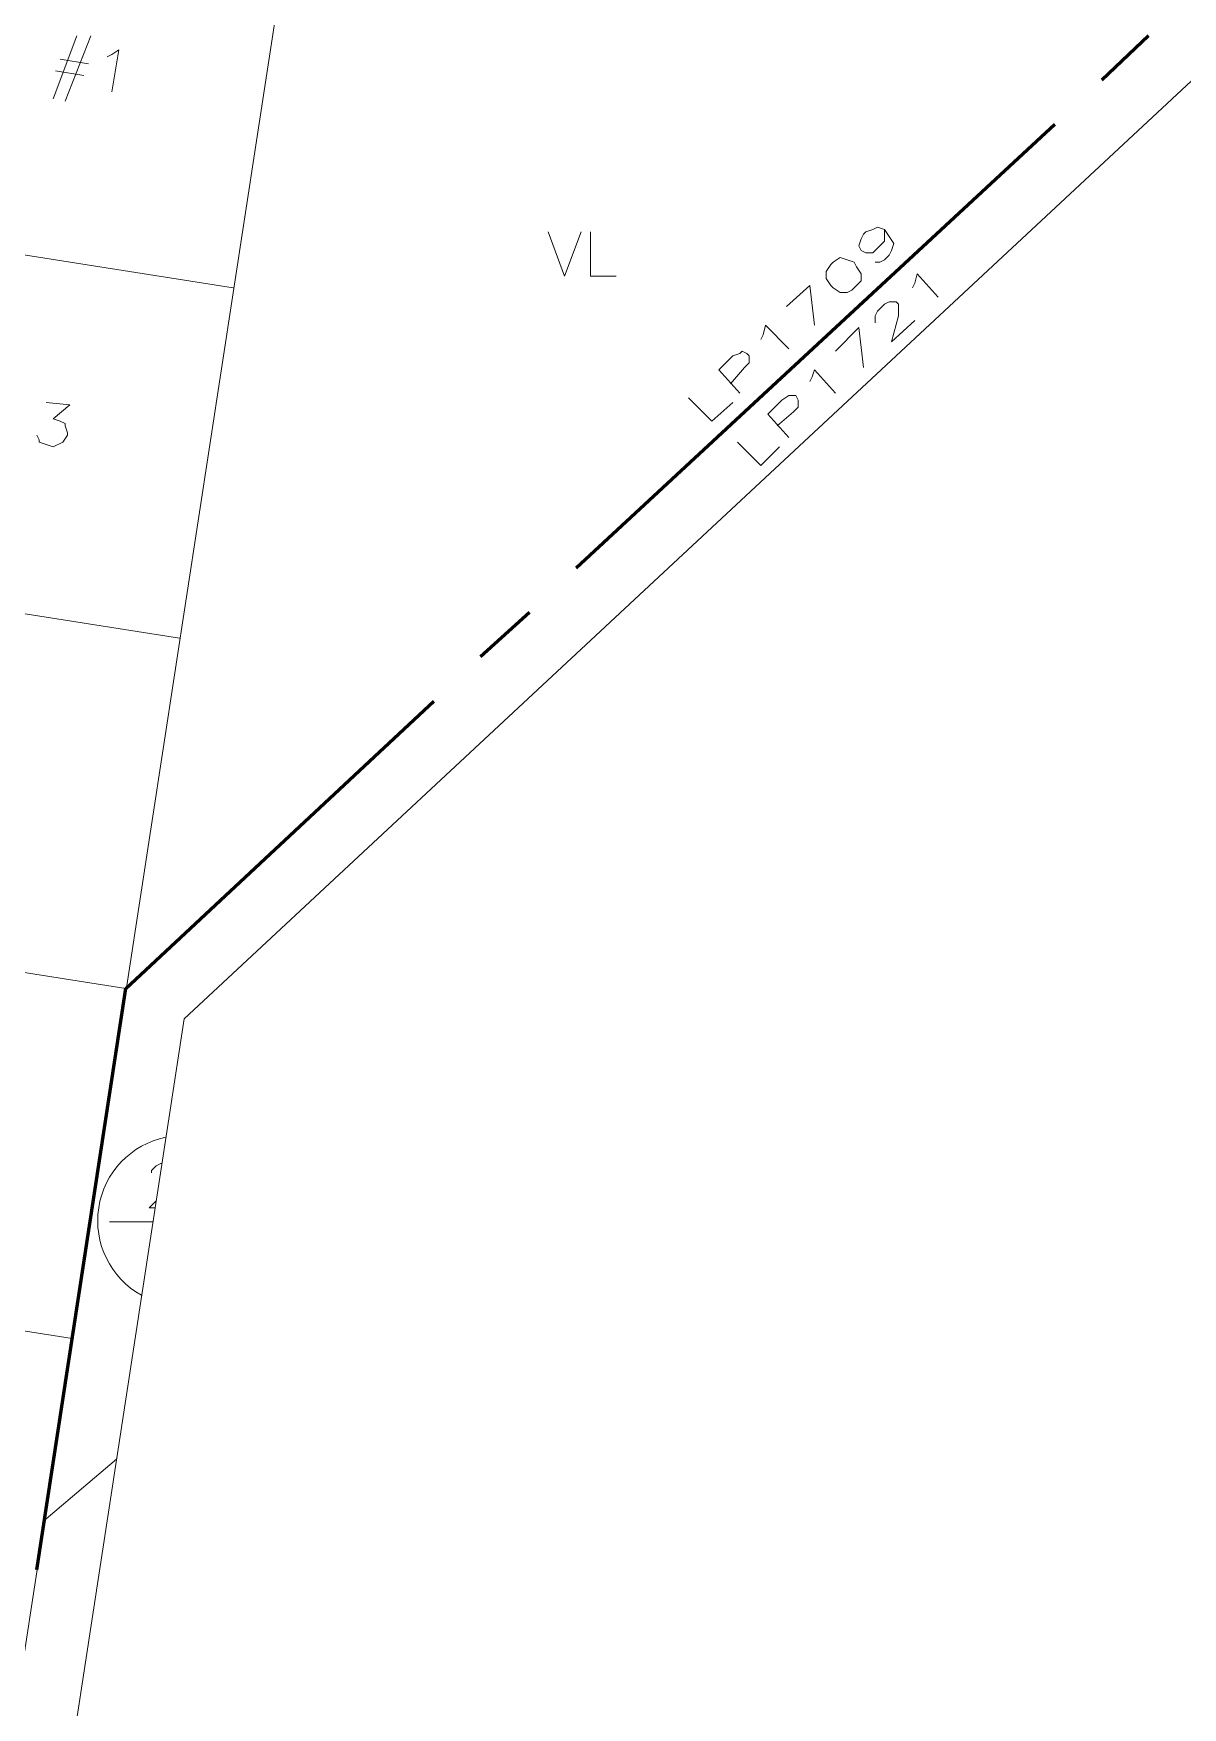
# Model space of a CAD drawing. Header units: millimetres. Extents: x 3.6 to 37.8, y 0.6 to 28.7.
# Drawn here: x 24.244 to 26.296, y 6.002 to 8.992 of the extents above; entities that cross this region are included whole.
import ezdxf

# ---------------------------------------------------------------- set-up
doc = ezdxf.new("R2010")
doc.units = ezdxf.units.MM
doc.layers.add('PDF_0', color=7, linetype='Continuous')
doc.layers.add('PDF_S102$BOUNDARY-NODE', color=3, linetype='Continuous')
for name, color, linetype, true_color in [('PDF_S102$LOTS', 254, 'Continuous', 0xdcdcdc), ('PDF_S102$NAME-boundarynode', 104, 'Continuous', 0x009425), ('PDF_S102$SDU', 157, 'Continuous', 0x396472), ('PDF_S102$Symbols-EndOfLine', 15, 'Continuous', 0x944a4a)]:
    doc.layers.add(name, color=color, linetype=linetype, true_color=true_color)

msp = doc.modelspace()

# ---------------------------------------------------------------- linework, layer by layer
at = {"layer": 'PDF_0', "lineweight": 9}
msp.add_lwpolyline([(20.62621, 2.56594), (20.80969, 2.31574), (21.49357, 2.19064), (22.36093, 3.475), (22.8238, 3.42079), (23.64529, 3.67516), (24.07063, 4.73851), (24.14152, 4.81357), (24.51265, 7.23217), (28.03213, 10.50979)], dxfattribs=at)
at = {"layer": 'PDF_S102$BOUNDARY-NODE', "lineweight": 60}
for points in [[(26.23486, 8.98774), (26.15146, 8.90851)], [(26.06806, 8.82928), (25.21321, 8.03698)], [(25.12981, 7.95775), (25.04224, 7.87852)], [(24.24994, 6.24805), (24.4084, 7.28638), (24.95884, 7.79929)]]:
    msp.add_lwpolyline(points, dxfattribs=at)
at = {"layer": 'PDF_S102$LOTS', "lineweight": 0}
for points in [[(24.05812, 10.0219), (24.78787, 9.75085), (24.03727, 4.86361), (23.97472, 4.80106), (23.56189, 3.76273), (23.64705, 3.67955)], [(23.9914, 8.63329), (24.60022, 8.53738)], [(23.89549, 8.00779), (24.50431, 7.91188)], [(23.79958, 7.38229), (24.4084, 7.28638)], [(23.70367, 6.75679), (24.31249, 6.66088)], [(24.39199, 6.44587), (24.26245, 6.33562)]]:
    msp.add_lwpolyline(points, dxfattribs=at)
at = {"layer": 'PDF_S102$NAME-boundarynode', "lineweight": 18}
for points in [[(25.76365, 8.64163), (25.76365, 8.62078), (25.7428, 8.59993), (25.73029, 8.59993), (25.72195, 8.6041), (25.71778, 8.61244), (25.72195, 8.62495), (25.72612, 8.63329), (25.73029, 8.63746), (25.7428, 8.64163), (25.75114, 8.6458), (25.76365, 8.64163), (25.78033, 8.61661), (25.77616, 8.6041), (25.77199, 8.59576), (25.76365, 8.58742), (25.75531, 8.58325), (25.74697, 8.58325)], [(25.81369, 8.53738), (25.81786, 8.54572), (25.82203, 8.5624), (25.85956, 8.5207)], [(25.58851, 8.50402), (25.63021, 8.54155), (25.63855, 8.47066)], [(25.74697, 8.47483), (25.74697, 8.48734), (25.75114, 8.49568), (25.76365, 8.50819), (25.77199, 8.51236), (25.7845, 8.51236), (25.78867, 8.50819), (25.78867, 8.48734), (25.77616, 8.44147), (25.81786, 8.479)], [(25.54264, 8.44564), (25.54681, 8.45398), (25.55098, 8.47066), (25.59268, 8.42896)], [(25.67608, 8.42479), (25.71778, 8.46649), (25.72612, 8.3956)], [(25.50511, 8.34973), (25.46758, 8.39143), (25.4926, 8.41645), (25.50511, 8.42062), (25.50928, 8.42479), (25.51762, 8.42062), (25.52179, 8.41645), (25.52179, 8.40394), (25.51345, 8.3956), (25.48843, 8.36641)], [(25.63021, 8.37058), (25.63438, 8.37892), (25.63855, 8.39143), (25.67608, 8.34973)], [(25.59268, 8.2705), (25.55515, 8.3122), (25.58017, 8.33722), (25.59268, 8.34556), (25.60519, 8.34556), (25.60936, 8.33722), (25.60936, 8.32471), (25.60102, 8.31637), (25.57183, 8.29135)], [(25.4926, 8.33305), (25.45507, 8.29969), (25.41337, 8.34139)], [(25.576, 8.25382), (25.54264, 8.22046), (25.50094, 8.26216)]]:
    msp.add_lwpolyline(points, dxfattribs=at)
msp.add_lwpolyline([(25.66774, 8.57908), (25.67191, 8.58325), (25.68442, 8.59159), (25.70944, 8.58325), (25.71361, 8.57491), (25.72195, 8.5624), (25.72195, 8.54989), (25.70527, 8.53321), (25.69693, 8.52904), (25.68442, 8.52904), (25.67191, 8.53738), (25.66774, 8.54155), (25.6594, 8.55406), (25.6594, 8.56657)], close=True, dxfattribs=at)
at = {"layer": 'PDF_S102$SDU', "lineweight": 0}
for points in [[(24.27913, 8.87515), (24.32083, 8.98774)], [(24.29998, 8.87098), (24.34585, 8.98774)], [(24.34168, 8.9377), (24.29164, 8.94604)], [(24.37504, 8.95021), (24.38338, 8.95438), (24.39589, 8.96272), (24.38338, 8.88766)], [(24.33334, 8.91685), (24.2833, 8.92519)], [(25.22155, 8.63746), (25.19236, 8.55823), (25.16317, 8.63746)], [(25.2841, 8.55823), (25.23823, 8.55823), (25.23823, 8.63746)], [(24.26662, 8.33305), (24.30832, 8.32888), (24.27913, 8.30386), (24.29164, 8.29969), (24.29998, 8.29552), (24.29998, 8.29135), (24.30415, 8.27884), (24.30415, 8.27467), (24.29581, 8.26216), (24.27913, 8.25382), (24.25411, 8.26216), (24.25411, 8.26633), (24.24994, 8.27467)]]:
    msp.add_lwpolyline(points, dxfattribs=at)
at = {"layer": 'PDF_S102$Symbols-EndOfLine', "lineweight": 0}
for points in [[(24.45427, 6.95695), (24.45427, 6.96112), (24.46261, 6.96946), (24.47095, 6.97363), (24.47298, 6.97363)], [(24.46276, 6.90706), (24.4501, 6.8944), (24.46082, 6.8944)], [(24.45698, 6.86938), (24.37921, 6.86938)]]:
    msp.add_lwpolyline(points, dxfattribs=at)
msp.add_arc((24.51057, 6.87147), 0.1522, 101.51325, 241.03897, dxfattribs=at)

doc.saveas('drawing.dxf')
